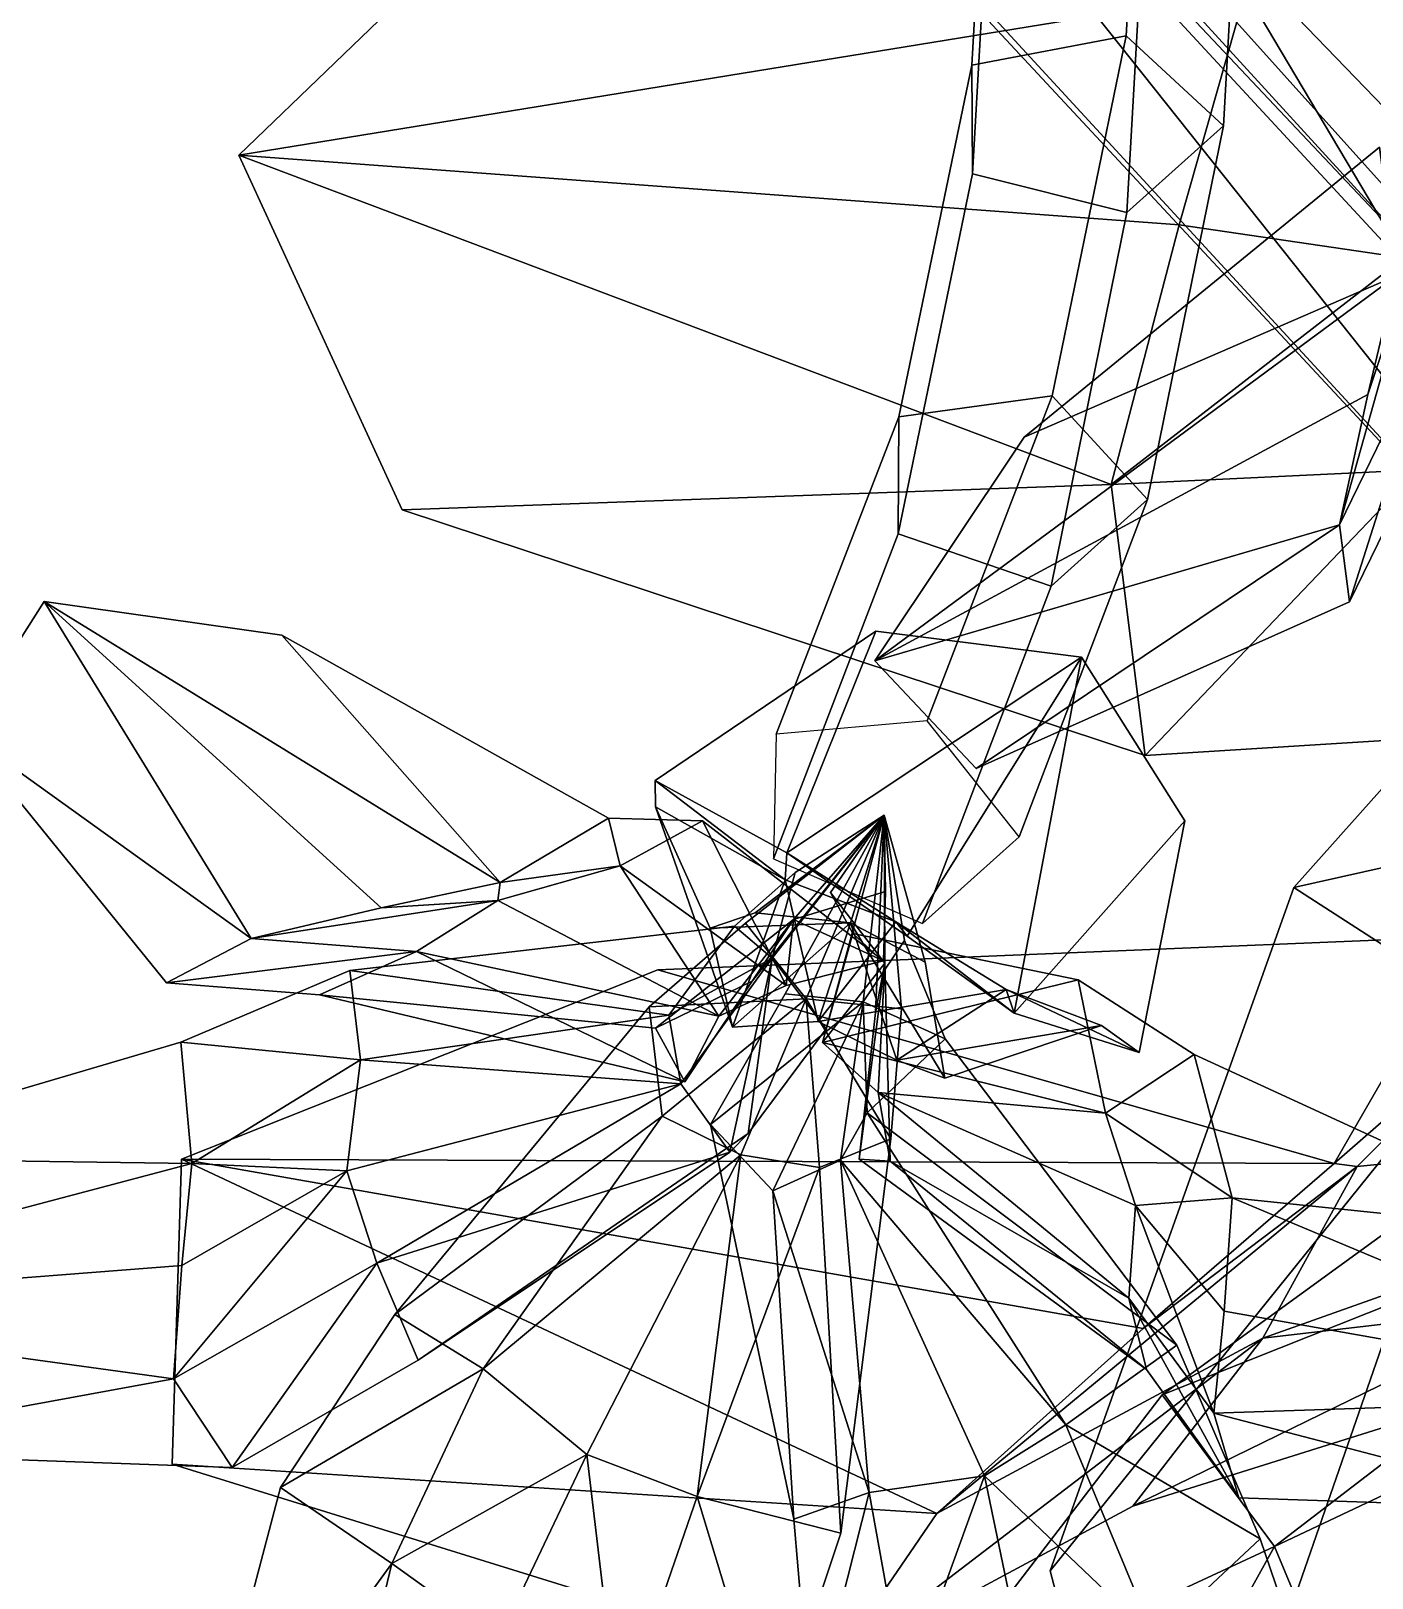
# Model space of a CAD drawing. Header units: metres. Extents: x -488 to 282, y -579 to 399.
# Drawn here: x 104.95 to 131.57, y -265.63 to -234.92 of the extents above; entities that cross this region are included whole.
import ezdxf

# ---------------------------------------------------------------- set-up
doc = ezdxf.new("R2010")
doc.units = ezdxf.units.M

msp = doc.modelspace()

# ---------------------------------------------------------------- linework, layer by layer
at = {"layer": 'coreopsi_1Pdcel', "color": 3}
for points in [[(127.1294, -227.1994, 310.3146), (126.6875, -235.0134, 317.3152), (123.6268, -235.5991, 316.4682), (124.0686, -227.7851, 309.4676)], [(129.0588, -228.9871, 308.441), (128.6169, -236.8011, 315.4416), (126.6875, -235.0134, 317.3152), (127.1294, -227.1994, 310.3146)], [(124.0686, -227.7851, 309.4676), (123.6268, -235.5991, 316.4682), (123.6359, -237.7543, 314.0632), (124.0778, -229.9403, 307.0627)], [(127.1443, -230.7066, 306.4008), (126.7024, -238.5206, 313.4014), (128.6169, -236.8011, 315.4416), (129.0588, -228.9871, 308.441)], [(124.0778, -229.9403, 307.0627), (123.6359, -237.7543, 314.0632), (126.7024, -238.5206, 313.4014), (127.1443, -230.7066, 306.4008)], [(126.6875, -235.0134, 317.3152), (125.2158, -242.1593, 324.7192), (122.1763, -242.5786, 323.712), (123.6268, -235.5991, 316.4682)], [(128.6169, -236.8011, 315.4416), (127.1105, -244.2178, 323.1063), (125.2158, -242.1593, 324.7192), (126.6875, -235.0134, 317.3152)], [(123.6268, -235.5991, 316.4682), (122.1763, -242.5786, 323.712), (122.1642, -244.9002, 321.4672), (123.6359, -237.7543, 314.0632)], [(126.7024, -238.5206, 313.4014), (125.196, -245.9374, 321.0662), (127.1105, -244.2178, 323.1063), (128.6169, -236.8011, 315.4416)], [(123.6359, -237.7543, 314.0632), (122.1642, -244.9002, 321.4672), (125.196, -245.9374, 321.0662), (126.7024, -238.5206, 313.4014)], [(125.2158, -242.1593, 324.7192), (122.7371, -248.6112, 332.4831), (119.7417, -248.8784, 331.3064), (122.1763, -242.5786, 323.712)], [(127.1105, -244.2178, 323.1063), (124.5602, -250.9173, 331.1462), (122.7371, -248.6112, 332.4831), (125.2158, -242.1593, 324.7192)], [(122.1763, -242.5786, 323.712), (119.7417, -248.8784, 331.3064), (119.6855, -251.3521, 329.2311), (122.1642, -244.9002, 321.4672)], [(125.196, -245.9374, 321.0662), (122.6457, -252.6368, 329.106), (124.5602, -250.9173, 331.1462), (127.1105, -244.2178, 323.1063)], [(122.1642, -244.9002, 321.4672), (119.6855, -251.3521, 329.2311), (122.6457, -252.6368, 329.106), (125.196, -245.9374, 321.0662)]]:
    msp.add_3dface(points, dxfattribs=at)
at = {"layer": 'coreopsi_1Petal1', "color": 3}
for points in [[(129.0576, -234.1297, 435.9033), (115.1461, -231.5346, 438.9431), (109.0737, -237.3799, 440.6227)], [(129.0576, -234.1297, 435.9033), (109.0737, -237.3799, 440.6227), (115.1461, -231.5346, 438.9431)], [(127.7374, -238.7635, 436.2561), (129.0576, -234.1297, 435.9033), (109.0737, -237.3799, 440.6227)], [(127.7374, -238.7635, 436.2561), (109.0737, -237.3799, 440.6227), (129.0576, -234.1297, 435.9033)], [(132.2022, -239.4201, 430.3316), (129.0576, -234.1297, 435.9033), (127.7374, -238.7635, 436.2561)], [(132.2022, -239.4201, 430.3316), (127.7374, -238.7635, 436.2561), (129.0576, -234.1297, 435.9033)], [(132.2022, -239.4201, 430.3316), (133.5007, -234.8199, 429.4563), (129.0576, -234.1297, 435.9033)], [(132.2022, -239.4201, 430.3316), (129.0576, -234.1297, 435.9033), (133.5007, -234.8199, 429.4563)], [(109.0737, -237.3799, 440.6227), (112.3135, -244.4223, 440.415), (126.3866, -243.9193, 436.6438)], [(109.0737, -237.3799, 440.6227), (126.3866, -243.9193, 436.6438), (112.3135, -244.4223, 440.415)], [(109.0737, -237.3799, 440.6227), (126.3866, -243.9193, 436.6438), (127.7374, -238.7635, 436.2561)], [(109.0737, -237.3799, 440.6227), (127.7374, -238.7635, 436.2561), (126.3866, -243.9193, 436.6438)], [(131.7177, -237.2212, 325.607), (124.6622, -242.9822, 328.4525), (132.0475, -239.78, 323.9178)], [(131.7177, -237.2212, 325.607), (132.0475, -239.78, 323.9178), (124.6622, -242.9822, 328.4525)], [(127.7374, -238.7635, 436.2561), (126.3866, -243.9193, 436.6438), (132.2022, -239.4201, 430.3316)], [(127.7374, -238.7635, 436.2561), (132.2022, -239.4201, 430.3316), (126.3866, -243.9193, 436.6438)], [(130.9211, -244.7188, 319.8539), (132.8987, -240.6589, 316.7393), (132.5667, -238.8642, 318.7244)], [(130.9211, -244.7188, 319.8539), (132.5667, -238.8642, 318.7244), (132.8987, -240.6589, 316.7393)], [(131.4823, -242.1306, 322.0035), (130.9211, -244.7188, 319.8539), (132.5667, -238.8642, 318.7244)], [(131.4823, -242.1306, 322.0035), (132.5667, -238.8642, 318.7244), (130.9211, -244.7188, 319.8539)], [(132.5667, -238.8642, 318.7244), (132.0475, -239.78, 323.9178), (131.4823, -242.1306, 322.0035)], [(132.5667, -238.8642, 318.7244), (131.4823, -242.1306, 322.0035), (132.0475, -239.78, 323.9178)], [(126.3866, -243.9193, 436.6438), (132.4805, -243.6276, 430.5905), (132.2022, -239.4201, 430.3316)], [(126.3866, -243.9193, 436.6438), (132.2022, -239.4201, 430.3316), (132.4805, -243.6276, 430.5905)], [(132.0475, -239.78, 323.9178), (124.6622, -242.9822, 328.4525), (121.7001, -247.4207, 327.1797)], [(132.0475, -239.78, 323.9178), (121.7001, -247.4207, 327.1797), (124.6622, -242.9822, 328.4525)], [(131.4823, -242.1306, 322.0035), (132.0475, -239.78, 323.9178), (121.7001, -247.4207, 327.1797)], [(131.4823, -242.1306, 322.0035), (121.7001, -247.4207, 327.1797), (132.0475, -239.78, 323.9178)], [(130.9211, -244.7188, 319.8539), (131.1198, -246.2522, 316.6522), (132.8987, -240.6589, 316.7393)], [(130.9211, -244.7188, 319.8539), (132.8987, -240.6589, 316.7393), (131.1198, -246.2522, 316.6522)], [(132.8987, -240.6589, 316.7393), (131.1198, -246.2522, 316.6522), (132.9442, -242.5086, 313.8543)], [(132.8987, -240.6589, 316.7393), (132.9442, -242.5086, 313.8543), (131.1198, -246.2522, 316.6522)], [(121.7001, -247.4207, 327.1797), (130.9211, -244.7188, 319.8539), (131.4823, -242.1306, 322.0035)], [(121.7001, -247.4207, 327.1797), (131.4823, -242.1306, 322.0035), (130.9211, -244.7188, 319.8539)], [(126.3866, -243.9193, 436.6438), (127.0613, -249.3034, 435.3852), (132.4805, -243.6276, 430.5905)], [(126.3866, -243.9193, 436.6438), (132.4805, -243.6276, 430.5905), (127.0613, -249.3034, 435.3852)], [(132.4805, -243.6276, 430.5905), (127.0613, -249.3034, 435.3852), (132.6542, -248.9463, 429.8741)], [(132.4805, -243.6276, 430.5905), (132.6542, -248.9463, 429.8741), (127.0613, -249.3034, 435.3852)], [(126.3866, -243.9193, 436.6438), (112.3135, -244.4223, 440.415), (127.0613, -249.3034, 435.3852)], [(126.3866, -243.9193, 436.6438), (127.0613, -249.3034, 435.3852), (112.3135, -244.4223, 440.415)], [(121.7001, -247.4207, 327.1797), (123.7066, -249.5568, 323.1909), (130.9211, -244.7188, 319.8539)], [(121.7001, -247.4207, 327.1797), (130.9211, -244.7188, 319.8539), (123.7066, -249.5568, 323.1909)], [(130.9211, -244.7188, 319.8539), (123.7066, -249.5568, 323.1909), (131.1198, -246.2522, 316.6522)], [(130.9211, -244.7188, 319.8539), (131.1198, -246.2522, 316.6522), (123.7066, -249.5568, 323.1909)], [(105.2084, -246.2455, 351.838), (103.5779, -248.8128, 348.7939), (109.3213, -252.9339, 344.8605)], [(105.2084, -246.2455, 351.838), (109.3213, -252.9339, 344.8605), (103.5779, -248.8128, 348.7939)], [(114.2601, -251.8213, 347.3596), (109.9277, -246.9106, 352.0099), (105.2084, -246.2455, 351.838)], [(114.2601, -251.8213, 347.3596), (105.2084, -246.2455, 351.838), (109.9277, -246.9106, 352.0099)], [(111.9025, -252.3269, 346.1879), (114.2601, -251.8213, 347.3596), (105.2084, -246.2455, 351.838)], [(111.9025, -252.3269, 346.1879), (105.2084, -246.2455, 351.838), (114.2601, -251.8213, 347.3596)], [(105.2084, -246.2455, 351.838), (109.3213, -252.9339, 344.8605), (111.9025, -252.3269, 346.1879)], [(105.2084, -246.2455, 351.838), (111.9025, -252.3269, 346.1879), (109.3213, -252.9339, 344.8605)], [(116.4111, -250.5466, 348.3265), (109.9277, -246.9106, 352.0099), (114.2601, -251.8213, 347.3596)], [(116.4111, -250.5466, 348.3265), (114.2601, -251.8213, 347.3596), (109.9277, -246.9106, 352.0099)], [(119.9541, -251.2345, 349.6622), (121.7159, -246.8353, 356.2185), (117.3396, -249.7955, 348.8576)], [(119.9541, -251.2345, 349.6622), (117.3396, -249.7955, 348.8576), (121.7159, -246.8353, 356.2185)], [(125.7975, -247.3511, 357.4796), (121.7159, -246.8353, 356.2185), (119.9541, -251.2345, 349.6622)], [(125.7975, -247.3511, 357.4796), (119.9541, -251.2345, 349.6622), (121.7159, -246.8353, 356.2185)], [(125.7975, -247.3511, 357.4796), (119.9541, -251.2345, 349.6622), (122.3381, -252.8873, 349.0473)], [(125.7975, -247.3511, 357.4796), (122.3381, -252.8873, 349.0473), (119.9541, -251.2345, 349.6622)], [(122.3381, -252.8873, 349.0473), (124.4618, -254.4125, 348.4556), (125.7975, -247.3511, 357.4796)], [(122.3381, -252.8873, 349.0473), (125.7975, -247.3511, 357.4796), (124.4618, -254.4125, 348.4556)], [(124.4618, -254.4125, 348.4556), (127.8546, -250.5978, 354.6562), (125.7975, -247.3511, 357.4796)], [(124.4618, -254.4125, 348.4556), (125.7975, -247.3511, 357.4796), (127.8546, -250.5978, 354.6562)], [(133.0342, -248.5369, 429.8055), (130.0136, -251.92, 435.8051), (136.1329, -250.5477, 430.0945)], [(133.0342, -248.5369, 429.8055), (136.1329, -250.5477, 430.0945), (130.0136, -251.92, 435.8051)], [(109.3213, -252.9339, 344.8605), (103.5779, -248.8128, 348.7939), (107.6377, -253.8153, 342.4228)], [(109.3213, -252.9339, 344.8605), (107.6377, -253.8153, 342.4228), (103.5779, -248.8128, 348.7939)], [(119.9213, -251.7698, 344.9234), (117.3396, -249.7955, 348.8576), (117.3471, -250.3225, 344.528)], [(119.9213, -251.7698, 344.9234), (117.3471, -250.3225, 344.528), (117.3396, -249.7955, 348.8576)], [(119.9541, -251.2345, 349.6622), (117.3396, -249.7955, 348.8576), (119.9213, -251.7698, 344.9234)], [(119.9541, -251.2345, 349.6622), (119.9213, -251.7698, 344.9234), (117.3396, -249.7955, 348.8576)], [(116.6429, -251.4907, 343.7214), (116.4111, -250.5466, 348.3265), (114.2601, -251.8213, 347.3596)], [(116.6429, -251.4907, 343.7214), (114.2601, -251.8213, 347.3596), (116.4111, -250.5466, 348.3265)], [(118.2775, -250.5995, 344.5941), (116.4111, -250.5466, 348.3265), (116.6429, -251.4907, 343.7214)], [(118.2775, -250.5995, 344.5941), (116.6429, -251.4907, 343.7214), (116.4111, -250.5466, 348.3265)], [(119.9414, -253.8661, 338.9032), (118.2775, -250.5995, 344.5941), (116.6429, -251.4907, 343.7214)], [(119.9414, -253.8661, 338.9032), (116.6429, -251.4907, 343.7214), (118.2775, -250.5995, 344.5941)], [(118.8746, -254.691, 338.2666), (117.3471, -250.3225, 344.528), (118.4273, -252.728, 337.031)], [(118.8746, -254.691, 338.2666), (118.4273, -252.728, 337.031), (117.3471, -250.3225, 344.528)], [(119.9213, -251.7698, 344.9234), (117.3471, -250.3225, 344.528), (118.8746, -254.691, 338.2666)], [(119.9213, -251.7698, 344.9234), (118.8746, -254.691, 338.2666), (117.3471, -250.3225, 344.528)], [(121.8718, -253.3733, 337.9813), (118.2775, -250.5995, 344.5941), (119.9414, -253.8661, 338.9032)], [(121.8718, -253.3733, 337.9813), (119.9414, -253.8661, 338.9032), (118.2775, -250.5995, 344.5941)], [(121.883, -250.4859, 330.6518), (119.1333, -252.6269, 333.4463), (120.3377, -254.1309, 333.358)], [(121.883, -250.4859, 330.6518), (120.3377, -254.1309, 333.358), (119.1333, -252.6269, 333.4463)], [(120.0859, -252.5591, 334.585), (119.2616, -253.7803, 333.3067), (121.883, -250.4859, 330.6518)], [(120.0859, -252.5591, 334.585), (121.883, -250.4859, 330.6518), (119.2616, -253.7803, 333.3067)], [(121.2141, -252.6197, 334.8941), (119.3236, -252.4214, 334.4566), (121.883, -250.4859, 330.6518)], [(121.2141, -252.6197, 334.8941), (121.883, -250.4859, 330.6518), (119.3236, -252.4214, 334.4566)], [(121.883, -250.4859, 330.6518), (120.1159, -251.6242, 334.5933), (119.6575, -253.3263, 333.8104)], [(121.883, -250.4859, 330.6518), (119.6575, -253.3263, 333.8104), (120.1159, -251.6242, 334.5933)], [(119.6575, -253.3263, 333.8104), (120.7354, -254.7284, 332.9878), (121.883, -250.4859, 330.6518)], [(119.6575, -253.3263, 333.8104), (121.883, -250.4859, 330.6518), (120.7354, -254.7284, 332.9878)], [(121.883, -250.4859, 330.6518), (119.9175, -254.0313, 332.5282), (121.4658, -254.1914, 333.6671)], [(121.883, -250.4859, 330.6518), (121.4658, -254.1914, 333.6671), (119.9175, -254.0313, 332.5282)], [(121.883, -250.4859, 330.6518), (121.911, -251.9969, 334.8553), (120.0859, -252.5591, 334.585)], [(121.883, -250.4859, 330.6518), (120.0859, -252.5591, 334.585), (121.911, -251.9969, 334.8553)], [(120.3377, -254.1309, 333.358), (122.2282, -254.3292, 333.7955), (121.883, -250.4859, 330.6518)], [(120.3377, -254.1309, 333.358), (121.883, -250.4859, 330.6518), (122.2282, -254.3292, 333.7955)], [(121.8942, -253.4243, 334.4417), (120.8163, -252.0221, 335.2643), (121.883, -250.4859, 330.6518)], [(121.8942, -253.4243, 334.4417), (121.883, -250.4859, 330.6518), (120.8163, -252.0221, 335.2643)], [(121.883, -250.4859, 330.6518), (122.6952, -253.4013, 333.9373), (121.2141, -252.6197, 334.8941)], [(121.883, -250.4859, 330.6518), (121.2141, -252.6197, 334.8941), (122.6952, -253.4013, 333.9373)], [(121.4658, -254.1914, 333.6671), (122.2901, -252.9702, 334.9454), (121.883, -250.4859, 330.6518)], [(121.4658, -254.1914, 333.6671), (121.883, -250.4859, 330.6518), (122.2901, -252.9702, 334.9454)], [(121.883, -250.4859, 330.6518), (121.7126, -254.404, 332.7903), (121.8942, -253.4243, 334.4417)], [(121.883, -250.4859, 330.6518), (121.8942, -253.4243, 334.4417), (121.7126, -254.404, 332.7903)], [(126.943, -255.1989, 347.8135), (127.8546, -250.5978, 354.6562), (124.4618, -254.4125, 348.4556)], [(126.943, -255.1989, 347.8135), (124.4618, -254.4125, 348.4556), (127.8546, -250.5978, 354.6562)], [(136.1329, -250.5477, 430.0945), (130.0136, -251.92, 435.8051), (134.0257, -254.5061, 436.5499)], [(136.1329, -250.5477, 430.0945), (134.0257, -254.5061, 436.5499), (130.0136, -251.92, 435.8051)], [(118.5997, -254.4752, 337.9691), (116.6429, -251.4907, 343.7214), (114.2161, -252.1768, 342.7668)], [(118.5997, -254.4752, 337.9691), (114.2161, -252.1768, 342.7668), (116.6429, -251.4907, 343.7214)], [(114.2161, -252.1768, 342.7668), (116.6429, -251.4907, 343.7214), (114.2601, -251.8213, 347.3596)], [(114.2161, -252.1768, 342.7668), (114.2601, -251.8213, 347.3596), (116.6429, -251.4907, 343.7214)], [(119.9414, -253.8661, 338.9032), (116.6429, -251.4907, 343.7214), (118.5997, -254.4752, 337.9691)], [(119.9414, -253.8661, 338.9032), (118.5997, -254.4752, 337.9691), (116.6429, -251.4907, 343.7214)], [(119.9541, -251.2345, 349.6622), (119.9213, -251.7698, 344.9234), (122.1133, -252.6009, 344.9307)], [(119.9541, -251.2345, 349.6622), (122.1133, -252.6009, 344.9307), (119.9213, -251.7698, 344.9234)], [(122.3381, -252.8873, 349.0473), (119.9541, -251.2345, 349.6622), (122.1133, -252.6009, 344.9307)], [(122.3381, -252.8873, 349.0473), (122.1133, -252.6009, 344.9307), (119.9541, -251.2345, 349.6622)], [(114.2161, -252.1768, 342.7668), (114.2601, -251.8213, 347.3596), (111.9025, -252.3269, 346.1879)], [(114.2161, -252.1768, 342.7668), (111.9025, -252.3269, 346.1879), (114.2601, -251.8213, 347.3596)], [(120.574, -254.5812, 338.5101), (119.9213, -251.7698, 344.9234), (118.8746, -254.691, 338.2666)], [(120.574, -254.5812, 338.5101), (118.8746, -254.691, 338.2666), (119.9213, -251.7698, 344.9234)], [(120.1159, -251.6242, 334.5933), (118.9157, -252.6881, 337.6092), (119.6575, -253.3263, 333.8104)], [(120.1159, -251.6242, 334.5933), (119.6575, -253.3263, 333.8104), (118.9157, -252.6881, 337.6092)], [(122.1133, -252.6009, 344.9307), (119.9213, -251.7698, 344.9234), (120.574, -254.5812, 338.5101)], [(122.1133, -252.6009, 344.9307), (120.574, -254.5812, 338.5101), (119.9213, -251.7698, 344.9234)], [(121.911, -251.9969, 334.8553), (121.8718, -253.3733, 337.9813), (120.0859, -252.5591, 334.585)], [(121.911, -251.9969, 334.8553), (120.0859, -252.5591, 334.585), (121.8718, -253.3733, 337.9813)], [(121.8942, -253.4243, 334.4417), (121.2615, -252.8331, 337.8467), (120.8163, -252.0221, 335.2643)], [(121.8942, -253.4243, 334.4417), (120.8163, -252.0221, 335.2643), (121.2615, -252.8331, 337.8467)], [(130.0136, -251.92, 435.8051), (125.1783, -265.4859, 439.8174), (134.0257, -254.5061, 436.5499)], [(130.0136, -251.92, 435.8051), (134.0257, -254.5061, 436.5499), (125.1783, -265.4859, 439.8174)], [(109.3213, -252.9339, 344.8605), (112.5997, -253.1929, 341.4066), (114.2161, -252.1768, 342.7668)], [(109.3213, -252.9339, 344.8605), (114.2161, -252.1768, 342.7668), (112.5997, -253.1929, 341.4066)], [(111.9025, -252.3269, 346.1879), (109.3213, -252.9339, 344.8605), (114.2161, -252.1768, 342.7668)], [(111.9025, -252.3269, 346.1879), (114.2161, -252.1768, 342.7668), (109.3213, -252.9339, 344.8605)], [(114.2161, -252.1768, 342.7668), (112.5997, -253.1929, 341.4066), (118.5997, -254.4752, 337.9691)], [(114.2161, -252.1768, 342.7668), (118.5997, -254.4752, 337.9691), (112.5997, -253.1929, 341.4066)], [(121.2141, -252.6197, 334.8941), (118.4273, -252.728, 337.031), (119.3236, -252.4214, 334.4566)], [(121.2141, -252.6197, 334.8941), (119.3236, -252.4214, 334.4566), (118.4273, -252.728, 337.031)], [(140.8012, -252.2573, 387.5289), (127.4026, -261.9893, 392.0205), (140.1817, -256.912, 387.482)], [(140.8012, -252.2573, 387.5289), (140.1817, -256.912, 387.482), (127.4026, -261.9893, 392.0205)], [(118.9157, -252.6881, 337.6092), (111.2772, -253.5692, 339.8935), (117.6108, -254.4523, 337.673)], [(118.9157, -252.6881, 337.6092), (117.6108, -254.4523, 337.673), (111.2772, -253.5692, 339.8935)], [(119.1333, -252.6269, 333.4463), (117.2214, -254.2923, 335.7351), (120.3377, -254.1309, 333.358)], [(119.1333, -252.6269, 333.4463), (120.3377, -254.1309, 333.358), (117.2214, -254.2923, 335.7351)], [(120.0859, -252.5591, 334.585), (117.3472, -254.7134, 335.0356), (119.2616, -253.7803, 333.3067)], [(120.0859, -252.5591, 334.585), (119.2616, -253.7803, 333.3067), (117.3472, -254.7134, 335.0356)], [(117.9298, -255.7755, 337.0636), (117.3472, -254.7134, 335.0356), (120.0859, -252.5591, 334.585)], [(117.9298, -255.7755, 337.0636), (120.0859, -252.5591, 334.585), (117.3472, -254.7134, 335.0356)], [(119.6575, -253.3263, 333.8104), (118.9157, -252.6881, 337.6092), (117.6108, -254.4523, 337.673)], [(119.6575, -253.3263, 333.8104), (117.6108, -254.4523, 337.673), (118.9157, -252.6881, 337.6092)], [(118.5997, -254.4752, 337.9691), (117.9298, -255.7755, 337.0636), (120.0859, -252.5591, 334.585)], [(118.5997, -254.4752, 337.9691), (120.0859, -252.5591, 334.585), (117.9298, -255.7755, 337.0636)], [(118.8746, -254.691, 338.2666), (118.4273, -252.728, 337.031), (121.2141, -252.6197, 334.8941)], [(118.8746, -254.691, 338.2666), (121.2141, -252.6197, 334.8941), (118.4273, -252.728, 337.031)], [(120.0859, -252.5591, 334.585), (119.9414, -253.8661, 338.9032), (118.5997, -254.4752, 337.9691)], [(120.0859, -252.5591, 334.585), (118.5997, -254.4752, 337.9691), (119.9414, -253.8661, 338.9032)], [(120.574, -254.5812, 338.5101), (118.8746, -254.691, 338.2666), (121.2141, -252.6197, 334.8941)], [(120.574, -254.5812, 338.5101), (121.2141, -252.6197, 334.8941), (118.8746, -254.691, 338.2666)], [(120.0859, -252.5591, 334.585), (121.8718, -253.3733, 337.9813), (119.9414, -253.8661, 338.9032)], [(120.0859, -252.5591, 334.585), (119.9414, -253.8661, 338.9032), (121.8718, -253.3733, 337.9813)], [(120.574, -254.5812, 338.5101), (124.3062, -253.9456, 344.1218), (122.1133, -252.6009, 344.9307)], [(120.574, -254.5812, 338.5101), (122.1133, -252.6009, 344.9307), (124.3062, -253.9456, 344.1218)], [(121.2141, -252.6197, 334.8941), (122.1358, -255.3462, 338.3716), (120.574, -254.5812, 338.5101)], [(121.2141, -252.6197, 334.8941), (120.574, -254.5812, 338.5101), (122.1358, -255.3462, 338.3716)], [(122.6952, -253.4013, 333.9373), (123.0848, -255.7089, 336.4255), (121.2141, -252.6197, 334.8941)], [(122.6952, -253.4013, 333.9373), (121.2141, -252.6197, 334.8941), (123.0848, -255.7089, 336.4255)], [(121.2141, -252.6197, 334.8941), (123.0848, -255.7089, 336.4255), (122.1358, -255.3462, 338.3716)], [(121.2141, -252.6197, 334.8941), (122.1358, -255.3462, 338.3716), (123.0848, -255.7089, 336.4255)], [(122.1133, -252.6009, 344.9307), (124.3062, -253.9456, 344.1218), (124.4618, -254.4125, 348.4556)], [(122.1133, -252.6009, 344.9307), (124.4618, -254.4125, 348.4556), (124.3062, -253.9456, 344.1218)], [(122.1133, -252.6009, 344.9307), (124.4618, -254.4125, 348.4556), (122.3381, -252.8873, 349.0473)], [(122.1133, -252.6009, 344.9307), (122.3381, -252.8873, 349.0473), (124.4618, -254.4125, 348.4556)], [(109.3213, -252.9339, 344.8605), (107.6377, -253.8153, 342.4228), (112.5997, -253.1929, 341.4066)], [(109.3213, -252.9339, 344.8605), (112.5997, -253.1929, 341.4066), (107.6377, -253.8153, 342.4228)], [(133.4138, -252.8915, 410.1147), (117.3905, -253.5582, 417.7123), (130.8162, -257.3995, 407.7034)], [(133.4138, -252.8915, 410.1147), (130.8162, -257.3995, 407.7034), (117.3905, -253.5582, 417.7123)], [(120.657, -254.9952, 338.5816), (121.2615, -252.8331, 337.8467), (121.8942, -253.4243, 334.4417)], [(120.657, -254.9952, 338.5816), (121.8942, -253.4243, 334.4417), (121.2615, -252.8331, 337.8467)], [(120.657, -254.9952, 338.5816), (125.7363, -253.751, 344.35), (121.2615, -252.8331, 337.8467)], [(120.657, -254.9952, 338.5816), (121.2615, -252.8331, 337.8467), (125.7363, -253.751, 344.35)], [(121.4658, -254.1914, 333.6671), (123.0974, -254.9266, 336.6907), (122.2901, -252.9702, 334.9454)], [(121.4658, -254.1914, 333.6671), (122.2901, -252.9702, 334.9454), (123.0974, -254.9266, 336.6907)], [(135.0066, -253.7466, 400.2106), (133.4138, -252.8915, 410.1147), (130.8162, -257.3995, 407.7034)], [(135.0066, -253.7466, 400.2106), (130.8162, -257.3995, 407.7034), (133.4138, -252.8915, 410.1147)], [(112.5997, -253.1929, 341.4066), (107.6377, -253.8153, 342.4228), (110.6743, -254.0509, 339.3008)], [(112.5997, -253.1929, 341.4066), (110.6743, -254.0509, 339.3008), (107.6377, -253.8153, 342.4228)], [(112.5997, -253.1929, 341.4066), (110.6743, -254.0509, 339.3008), (117.9298, -255.7755, 337.0636)], [(112.5997, -253.1929, 341.4066), (117.9298, -255.7755, 337.0636), (110.6743, -254.0509, 339.3008)], [(118.5997, -254.4752, 337.9691), (112.5997, -253.1929, 341.4066), (117.9298, -255.7755, 337.0636)], [(118.5997, -254.4752, 337.9691), (117.9298, -255.7755, 337.0636), (112.5997, -253.1929, 341.4066)], [(119.6575, -253.3263, 333.8104), (117.6108, -254.4523, 337.673), (117.85, -255.8177, 336.6136)], [(119.6575, -253.3263, 333.8104), (117.85, -255.8177, 336.6136), (117.6108, -254.4523, 337.673)], [(117.85, -255.8177, 336.6136), (118.8189, -257.1729, 336.1847), (119.6575, -253.3263, 333.8104)], [(117.85, -255.8177, 336.6136), (119.6575, -253.3263, 333.8104), (118.8189, -257.1729, 336.1847)], [(118.8189, -257.1729, 336.1847), (119.1831, -256.8069, 333.8796), (119.6575, -253.3263, 333.8104)], [(118.8189, -257.1729, 336.1847), (119.6575, -253.3263, 333.8104), (119.1831, -256.8069, 333.8796)], [(119.6575, -253.3263, 333.8104), (119.1831, -256.8069, 333.8796), (120.7354, -254.7284, 332.9878)], [(119.6575, -253.3263, 333.8104), (120.7354, -254.7284, 332.9878), (119.1831, -256.8069, 333.8796)], [(111.2772, -253.5692, 339.8935), (107.9199, -254.9903, 341.925), (111.487, -255.3428, 338.8747)], [(111.2772, -253.5692, 339.8935), (111.487, -255.3428, 338.8747), (107.9199, -254.9903, 341.925)], [(130.8162, -257.3995, 407.7034), (117.3905, -253.5582, 417.7123), (107.9358, -257.3118, 416.9455)], [(130.8162, -257.3995, 407.7034), (107.9358, -257.3118, 416.9455), (117.3905, -253.5582, 417.7123)], [(117.6108, -254.4523, 337.673), (111.2772, -253.5692, 339.8935), (111.487, -255.3428, 338.8747)], [(117.6108, -254.4523, 337.673), (111.487, -255.3428, 338.8747), (111.2772, -253.5692, 339.8935)], [(121.7643, -255.9892, 337.7184), (120.657, -254.9952, 338.5816), (121.8942, -253.4243, 334.4417)], [(121.7643, -255.9892, 337.7184), (121.8942, -253.4243, 334.4417), (120.657, -254.9952, 338.5816)], [(121.7126, -254.404, 332.7903), (121.3905, -257.313, 334.5515), (121.8942, -253.4243, 334.4417)], [(121.7126, -254.404, 332.7903), (121.8942, -253.4243, 334.4417), (121.3905, -257.313, 334.5515)], [(121.8942, -253.4243, 334.4417), (121.3905, -257.313, 334.5515), (122.0034, -257.3546, 336.659)], [(121.8942, -253.4243, 334.4417), (122.0034, -257.3546, 336.659), (121.3905, -257.313, 334.5515)], [(121.8942, -253.4243, 334.4417), (122.0034, -257.3546, 336.659), (121.7643, -255.9892, 337.7184)], [(121.8942, -253.4243, 334.4417), (121.7643, -255.9892, 337.7184), (122.0034, -257.3546, 336.659)], [(122.1358, -255.3462, 338.3716), (124.3062, -253.9456, 344.1218), (120.574, -254.5812, 338.5101)], [(122.1358, -255.3462, 338.3716), (120.574, -254.5812, 338.5101), (124.3062, -253.9456, 344.1218)], [(126.2761, -256.4001, 343.0976), (125.7363, -253.751, 344.35), (120.657, -254.9952, 338.5816)], [(126.2761, -256.4001, 343.0976), (120.657, -254.9952, 338.5816), (125.7363, -253.751, 344.35)], [(122.1358, -255.3462, 338.3716), (126.1976, -254.6575, 343.7431), (124.3062, -253.9456, 344.1218)], [(122.1358, -255.3462, 338.3716), (124.3062, -253.9456, 344.1218), (126.1976, -254.6575, 343.7431)], [(126.1976, -254.6575, 343.7431), (126.943, -255.1989, 347.8135), (124.3062, -253.9456, 344.1218)], [(126.1976, -254.6575, 343.7431), (124.3062, -253.9456, 344.1218), (126.943, -255.1989, 347.8135)], [(124.3062, -253.9456, 344.1218), (126.943, -255.1989, 347.8135), (124.4618, -254.4125, 348.4556)], [(124.3062, -253.9456, 344.1218), (124.4618, -254.4125, 348.4556), (126.943, -255.1989, 347.8135)], [(126.2761, -256.4001, 343.0976), (128.0401, -255.2364, 347.7425), (125.7363, -253.751, 344.35)], [(126.2761, -256.4001, 343.0976), (125.7363, -253.751, 344.35), (128.0401, -255.2364, 347.7425)], [(131.2699, -257.459, 397.8599), (135.0066, -253.7466, 400.2106), (130.8162, -257.3995, 407.7034)], [(131.2699, -257.459, 397.8599), (130.8162, -257.3995, 407.7034), (135.0066, -253.7466, 400.2106)], [(142.0116, -256.3878, 387.8155), (135.0066, -253.7466, 400.2106), (131.2699, -257.459, 397.8599)], [(142.0116, -256.3878, 387.8155), (131.2699, -257.459, 397.8599), (135.0066, -253.7466, 400.2106)], [(117.9298, -255.7755, 337.0636), (110.6743, -254.0509, 339.3008), (117.3472, -254.7134, 335.0356)], [(117.9298, -255.7755, 337.0636), (117.3472, -254.7134, 335.0356), (110.6743, -254.0509, 339.3008)], [(117.2214, -254.2923, 335.7351), (112.1712, -260.4001, 334.4974), (117.4784, -256.4608, 335.9605)], [(117.2214, -254.2923, 335.7351), (117.4784, -256.4608, 335.9605), (112.1712, -260.4001, 334.4974)], [(120.3377, -254.1309, 333.358), (117.2214, -254.2923, 335.7351), (117.4784, -256.4608, 335.9605)], [(120.3377, -254.1309, 333.358), (117.4784, -256.4608, 335.9605), (117.2214, -254.2923, 335.7351)], [(120.3377, -254.1309, 333.358), (117.4784, -256.4608, 335.9605), (119.0403, -257.2258, 335.822)], [(120.3377, -254.1309, 333.358), (119.0403, -257.2258, 335.822), (117.4784, -256.4608, 335.9605)], [(119.9175, -254.0313, 332.5282), (118.4344, -256.6278, 334.1793), (121.4658, -254.1914, 333.6671)], [(119.9175, -254.0313, 332.5282), (121.4658, -254.1914, 333.6671), (118.4344, -256.6278, 334.1793)], [(121.4658, -254.1914, 333.6671), (118.4344, -256.6278, 334.1793), (119.6728, -257.9409, 335.4288)], [(121.4658, -254.1914, 333.6671), (119.6728, -257.9409, 335.4288), (118.4344, -256.6278, 334.1793)], [(119.0403, -257.2258, 335.822), (120.6013, -257.4771, 336.4997), (120.3377, -254.1309, 333.358)], [(119.0403, -257.2258, 335.822), (120.3377, -254.1309, 333.358), (120.6013, -257.4771, 336.4997)], [(121.4658, -254.1914, 333.6671), (119.6728, -257.9409, 335.4288), (121.0146, -257.3318, 336.3629)], [(121.4658, -254.1914, 333.6671), (121.0146, -257.3318, 336.3629), (119.6728, -257.9409, 335.4288)], [(120.3377, -254.1309, 333.358), (122.0173, -256.9119, 334.6954), (122.2282, -254.3292, 333.7955)], [(120.3377, -254.1309, 333.358), (122.2282, -254.3292, 333.7955), (122.0173, -256.9119, 334.6954)], [(120.6013, -257.4771, 336.4997), (122.0173, -256.9119, 334.6954), (120.3377, -254.1309, 333.358)], [(120.6013, -257.4771, 336.4997), (120.3377, -254.1309, 333.358), (122.0173, -256.9119, 334.6954)], [(121.0146, -257.3318, 336.3629), (121.546, -256.3927, 337.7027), (121.4658, -254.1914, 333.6671)], [(121.0146, -257.3318, 336.3629), (121.4658, -254.1914, 333.6671), (121.546, -256.3927, 337.7027)], [(121.546, -256.3927, 337.7027), (123.0974, -254.9266, 336.6907), (121.4658, -254.1914, 333.6671)], [(121.546, -256.3927, 337.7027), (121.4658, -254.1914, 333.6671), (123.0974, -254.9266, 336.6907)], [(117.6108, -254.4523, 337.673), (111.487, -255.3428, 338.8747), (117.85, -255.8177, 336.6136)], [(117.6108, -254.4523, 337.673), (117.85, -255.8177, 336.6136), (111.487, -255.3428, 338.8747)], [(134.0257, -254.5061, 436.5499), (125.1783, -265.4859, 439.8174), (127.3516, -273.7552, 440.688)], [(134.0257, -254.5061, 436.5499), (127.3516, -273.7552, 440.688), (125.1783, -265.4859, 439.8174)], [(137.3867, -257.9668, 436.2906), (134.0257, -254.5061, 436.5499), (127.3516, -273.7552, 440.688)], [(137.3867, -257.9668, 436.2906), (127.3516, -273.7552, 440.688), (134.0257, -254.5061, 436.5499)], [(123.0848, -255.7089, 336.4255), (126.1976, -254.6575, 343.7431), (122.1358, -255.3462, 338.3716)], [(123.0848, -255.7089, 336.4255), (122.1358, -255.3462, 338.3716), (126.1976, -254.6575, 343.7431)], [(107.9199, -254.9903, 341.925), (100.1257, -257.2891, 340.255), (108.1403, -257.3996, 340.7702)], [(107.9199, -254.9903, 341.925), (108.1403, -257.3996, 340.7702), (100.1257, -257.2891, 340.255)], [(111.487, -255.3428, 338.8747), (107.9199, -254.9903, 341.925), (108.1403, -257.3996, 340.7702)], [(111.487, -255.3428, 338.8747), (108.1403, -257.3996, 340.7702), (107.9199, -254.9903, 341.925)], [(121.7643, -255.9892, 337.7184), (126.2761, -256.4001, 343.0976), (120.657, -254.9952, 338.5816)], [(121.7643, -255.9892, 337.7184), (120.657, -254.9952, 338.5816), (126.2761, -256.4001, 343.0976)], [(121.546, -256.3927, 337.7027), (127.6944, -261.0067, 338.9397), (123.0974, -254.9266, 336.6907)], [(121.546, -256.3927, 337.7027), (123.0974, -254.9266, 336.6907), (127.6944, -261.0067, 338.9397)], [(111.2174, -257.547, 337.345), (111.487, -255.3428, 338.8747), (108.1403, -257.3996, 340.7702)], [(111.2174, -257.547, 337.345), (108.1403, -257.3996, 340.7702), (111.487, -255.3428, 338.8747)], [(117.85, -255.8177, 336.6136), (111.487, -255.3428, 338.8747), (111.2174, -257.547, 337.345)], [(117.85, -255.8177, 336.6136), (111.2174, -257.547, 337.345), (111.487, -255.3428, 338.8747)], [(128.7903, -258.0784, 346.7862), (128.0401, -255.2364, 347.7425), (126.2761, -256.4001, 343.0976)], [(128.7903, -258.0784, 346.7862), (126.2761, -256.4001, 343.0976), (128.0401, -255.2364, 347.7425)], [(128.7903, -258.0784, 346.7862), (135.8046, -258.8099, 350.7493), (128.0401, -255.2364, 347.7425)], [(128.7903, -258.0784, 346.7862), (128.0401, -255.2364, 347.7425), (135.8046, -258.8099, 350.7493)], [(111.2174, -257.547, 337.345), (111.8159, -259.3798, 336.0115), (117.85, -255.8177, 336.6136)], [(111.2174, -257.547, 337.345), (117.85, -255.8177, 336.6136), (111.8159, -259.3798, 336.0115)], [(117.85, -255.8177, 336.6136), (111.8159, -259.3798, 336.0115), (118.8189, -257.1729, 336.1847)], [(117.85, -255.8177, 336.6136), (118.8189, -257.1729, 336.1847), (111.8159, -259.3798, 336.0115)], [(122.0034, -257.3546, 336.659), (126.7433, -260.0759, 339.8001), (121.7643, -255.9892, 337.7184)], [(122.0034, -257.3546, 336.659), (121.7643, -255.9892, 337.7184), (126.7433, -260.0759, 339.8001)], [(121.7643, -255.9892, 337.7184), (126.7433, -260.0759, 339.8001), (126.8746, -258.2329, 341.7641)], [(121.7643, -255.9892, 337.7184), (126.8746, -258.2329, 341.7641), (126.7433, -260.0759, 339.8001)], [(126.8746, -258.2329, 341.7641), (126.2761, -256.4001, 343.0976), (121.7643, -255.9892, 337.7184)], [(126.8746, -258.2329, 341.7641), (121.7643, -255.9892, 337.7184), (126.2761, -256.4001, 343.0976)], [(121.0146, -257.3318, 336.3629), (125.4923, -262.587, 337.7024), (121.546, -256.3927, 337.7027)], [(121.0146, -257.3318, 336.3629), (121.546, -256.3927, 337.7027), (125.4923, -262.587, 337.7024)], [(125.4923, -262.587, 337.7024), (127.6944, -261.0067, 338.9397), (121.546, -256.3927, 337.7027)], [(125.4923, -262.587, 337.7024), (121.546, -256.3927, 337.7027), (127.6944, -261.0067, 338.9397)], [(128.7903, -258.0784, 346.7862), (126.2761, -256.4001, 343.0976), (126.8746, -258.2329, 341.7641)], [(128.7903, -258.0784, 346.7862), (126.8746, -258.2329, 341.7641), (126.2761, -256.4001, 343.0976)], [(142.0116, -256.3878, 387.8155), (129.4013, -260.8654, 394.6895), (142.1859, -259.3795, 385.68)], [(142.0116, -256.3878, 387.8155), (142.1859, -259.3795, 385.68), (129.4013, -260.8654, 394.6895)], [(131.2699, -257.459, 397.8599), (129.4013, -260.8654, 394.6895), (142.0116, -256.3878, 387.8155)], [(131.2699, -257.459, 397.8599), (142.0116, -256.3878, 387.8155), (129.4013, -260.8654, 394.6895)], [(117.4784, -256.4608, 335.9605), (112.1712, -260.4001, 334.4974), (113.9241, -261.4731, 334.553)], [(117.4784, -256.4608, 335.9605), (113.9241, -261.4731, 334.553), (112.1712, -260.4001, 334.4974)], [(117.4784, -256.4608, 335.9605), (113.9241, -261.4731, 334.553), (119.0403, -257.2258, 335.822)], [(117.4784, -256.4608, 335.9605), (119.0403, -257.2258, 335.822), (113.9241, -261.4731, 334.553)], [(118.4344, -256.6278, 334.1793), (120.0913, -264.458, 333.6465), (119.6728, -257.9409, 335.4288)], [(118.4344, -256.6278, 334.1793), (119.6728, -257.9409, 335.4288), (120.0913, -264.458, 333.6465)], [(118.8189, -257.1729, 336.1847), (112.6325, -261.3065, 333.8905), (119.1831, -256.8069, 333.8796)], [(118.8189, -257.1729, 336.1847), (119.1831, -256.8069, 333.8796), (112.6325, -261.3065, 333.8905)], [(120.6013, -257.4771, 336.4997), (121.0216, -264.735, 333.7126), (122.0173, -256.9119, 334.6954)], [(120.6013, -257.4771, 336.4997), (122.0173, -256.9119, 334.6954), (121.0216, -264.735, 333.7126)], [(140.1817, -256.912, 387.482), (127.4026, -261.9893, 392.0205), (129.6321, -265.0057, 389.7238)], [(140.1817, -256.912, 387.482), (129.6321, -265.0057, 389.7238), (127.4026, -261.9893, 392.0205)], [(140.1817, -256.912, 387.482), (129.6321, -265.0057, 389.7238), (142.0442, -259.1309, 385.1293)], [(140.1817, -256.912, 387.482), (142.0442, -259.1309, 385.1293), (129.6321, -265.0057, 389.7238)], [(108.1403, -257.3996, 340.7702), (100.1257, -257.2891, 340.255), (97.3901, -260.2464, 337.7025)], [(108.1403, -257.3996, 340.7702), (97.3901, -260.2464, 337.7025), (100.1257, -257.2891, 340.255)], [(107.9358, -257.3118, 416.9455), (107.7517, -263.3689, 410.0172), (122.9281, -264.351, 401.7617)], [(107.9358, -257.3118, 416.9455), (122.9281, -264.351, 401.7617), (107.7517, -263.3689, 410.0172)], [(127.0228, -260.6735, 404.9151), (130.8162, -257.3995, 407.7034), (107.9358, -257.3118, 416.9455)], [(127.0228, -260.6735, 404.9151), (107.9358, -257.3118, 416.9455), (130.8162, -257.3995, 407.7034)], [(107.9358, -257.3118, 416.9455), (122.9281, -264.351, 401.7617), (127.0228, -260.6735, 404.9151)], [(107.9358, -257.3118, 416.9455), (127.0228, -260.6735, 404.9151), (122.9281, -264.351, 401.7617)], [(111.8159, -259.3798, 336.0115), (112.6325, -261.3065, 333.8905), (118.8189, -257.1729, 336.1847)], [(111.8159, -259.3798, 336.0115), (118.8189, -257.1729, 336.1847), (112.6325, -261.3065, 333.8905)], [(119.0403, -257.2258, 335.822), (113.9241, -261.4731, 334.553), (115.9786, -263.179, 334.1783)], [(119.0403, -257.2258, 335.822), (115.9786, -263.179, 334.1783), (113.9241, -261.4731, 334.553)], [(115.9786, -263.179, 334.1783), (118.1706, -264.0101, 334.1857), (119.0403, -257.2258, 335.822)], [(115.9786, -263.179, 334.1783), (119.0403, -257.2258, 335.822), (118.1706, -264.0101, 334.1857)], [(119.0403, -257.2258, 335.822), (118.1706, -264.0101, 334.1857), (120.6013, -257.4771, 336.4997)], [(119.0403, -257.2258, 335.822), (120.6013, -257.4771, 336.4997), (118.1706, -264.0101, 334.1857)], [(119.6728, -257.9409, 335.4288), (121.5874, -263.928, 334.9534), (121.0146, -257.3318, 336.3629)], [(119.6728, -257.9409, 335.4288), (121.0146, -257.3318, 336.3629), (121.5874, -263.928, 334.9534)], [(121.0146, -257.3318, 336.3629), (121.5874, -263.928, 334.9534), (123.8758, -263.6031, 336.3422)], [(121.0146, -257.3318, 336.3629), (123.8758, -263.6031, 336.3422), (121.5874, -263.928, 334.9534)], [(123.8758, -263.6031, 336.3422), (125.4923, -262.587, 337.7024), (121.0146, -257.3318, 336.3629)], [(123.8758, -263.6031, 336.3422), (121.0146, -257.3318, 336.3629), (125.4923, -262.587, 337.7024)], [(121.3905, -257.313, 334.5515), (127.0916, -261.4883, 338.347), (122.0034, -257.3546, 336.659)], [(121.3905, -257.313, 334.5515), (122.0034, -257.3546, 336.659), (127.0916, -261.4883, 338.347)], [(122.0034, -257.3546, 336.659), (127.0916, -261.4883, 338.347), (126.7433, -260.0759, 339.8001)], [(122.0034, -257.3546, 336.659), (126.7433, -260.0759, 339.8001), (127.0916, -261.4883, 338.347)], [(107.9399, -259.4232, 339.0234), (108.1403, -257.3996, 340.7702), (97.3901, -260.2464, 337.7025)], [(107.9399, -259.4232, 339.0234), (97.3901, -260.2464, 337.7025), (108.1403, -257.3996, 340.7702)], [(107.7793, -261.6744, 337.1), (111.8159, -259.3798, 336.0115), (111.2174, -257.547, 337.345)], [(107.7793, -261.6744, 337.1), (111.2174, -257.547, 337.345), (111.8159, -259.3798, 336.0115)], [(107.9399, -259.4232, 339.0234), (107.7793, -261.6744, 337.1), (111.2174, -257.547, 337.345)], [(107.9399, -259.4232, 339.0234), (111.2174, -257.547, 337.345), (107.7793, -261.6744, 337.1)], [(111.2174, -257.547, 337.345), (108.1403, -257.3996, 340.7702), (107.9399, -259.4232, 339.0234)], [(111.2174, -257.547, 337.345), (107.9399, -259.4232, 339.0234), (108.1403, -257.3996, 340.7702)], [(118.1706, -264.0101, 334.1857), (121.0216, -264.735, 333.7126), (120.6013, -257.4771, 336.4997)], [(118.1706, -264.0101, 334.1857), (120.6013, -257.4771, 336.4997), (121.0216, -264.735, 333.7126)], [(122.9281, -264.351, 401.7617), (129.4013, -260.8654, 394.6895), (131.2699, -257.459, 397.8599)], [(122.9281, -264.351, 401.7617), (131.2699, -257.459, 397.8599), (129.4013, -260.8654, 394.6895)], [(127.0228, -260.6735, 404.9151), (122.9281, -264.351, 401.7617), (131.2699, -257.459, 397.8599)], [(127.0228, -260.6735, 404.9151), (131.2699, -257.459, 397.8599), (122.9281, -264.351, 401.7617)], [(131.2699, -257.459, 397.8599), (130.8162, -257.3995, 407.7034), (127.0228, -260.6735, 404.9151)], [(131.2699, -257.459, 397.8599), (127.0228, -260.6735, 404.9151), (130.8162, -257.3995, 407.7034)], [(119.6728, -257.9409, 335.4288), (120.0913, -264.458, 333.6465), (121.5874, -263.928, 334.9534)], [(119.6728, -257.9409, 335.4288), (121.5874, -263.928, 334.9534), (120.0913, -264.458, 333.6465)], [(142.1859, -259.3795, 385.68), (126.8168, -264.202, 389.9135), (140.0428, -257.7461, 381.4053)], [(142.1859, -259.3795, 385.68), (140.0428, -257.7461, 381.4053), (126.8168, -264.202, 389.9135)], [(127.3516, -273.7552, 440.688), (141.1848, -261.7145, 435.998), (137.3867, -257.9668, 436.2906)], [(127.3516, -273.7552, 440.688), (137.3867, -257.9668, 436.2906), (141.1848, -261.7145, 435.998)], [(126.8746, -258.2329, 341.7641), (126.7433, -260.0759, 339.8001), (128.4293, -262.3532, 343.116)], [(126.8746, -258.2329, 341.7641), (128.4293, -262.3532, 343.116), (126.7433, -260.0759, 339.8001)], [(128.6298, -260.3296, 344.8628), (128.7903, -258.0784, 346.7862), (126.8746, -258.2329, 341.7641)], [(128.6298, -260.3296, 344.8628), (126.8746, -258.2329, 341.7641), (128.7903, -258.0784, 346.7862)], [(126.8746, -258.2329, 341.7641), (128.4293, -262.3532, 343.116), (128.6298, -260.3296, 344.8628)], [(126.8746, -258.2329, 341.7641), (128.6298, -260.3296, 344.8628), (128.4293, -262.3532, 343.116)], [(138.2107, -262.0346, 349.2236), (128.7903, -258.0784, 346.7862), (128.6298, -260.3296, 344.8628)], [(138.2107, -262.0346, 349.2236), (128.6298, -260.3296, 344.8628), (128.7903, -258.0784, 346.7862)], [(138.2107, -262.0346, 349.2236), (135.8046, -258.8099, 350.7493), (128.7903, -258.0784, 346.7862)], [(138.2107, -262.0346, 349.2236), (128.7903, -258.0784, 346.7862), (135.8046, -258.8099, 350.7493)], [(142.0442, -259.1309, 385.1293), (129.6321, -265.0057, 389.7238), (131.4103, -269.2803, 386.2834)], [(142.0442, -259.1309, 385.1293), (131.4103, -269.2803, 386.2834), (129.6321, -265.0057, 389.7238)], [(131.4103, -269.2803, 386.2834), (134.4297, -271.9795, 383.3263), (142.0442, -259.1309, 385.1293)], [(131.4103, -269.2803, 386.2834), (142.0442, -259.1309, 385.1293), (134.4297, -271.9795, 383.3263)], [(97.3901, -260.2464, 337.7025), (107.7793, -261.6744, 337.1), (107.9399, -259.4232, 339.0234)], [(97.3901, -260.2464, 337.7025), (107.9399, -259.4232, 339.0234), (107.7793, -261.6744, 337.1)], [(107.7793, -261.6744, 337.1), (108.9447, -263.4328, 334.8408), (111.8159, -259.3798, 336.0115)], [(107.7793, -261.6744, 337.1), (111.8159, -259.3798, 336.0115), (108.9447, -263.4328, 334.8408)], [(111.8159, -259.3798, 336.0115), (108.9447, -263.4328, 334.8408), (112.6325, -261.3065, 333.8905)], [(111.8159, -259.3798, 336.0115), (112.6325, -261.3065, 333.8905), (108.9447, -263.4328, 334.8408)], [(129.4013, -260.8654, 394.6895), (126.8168, -264.202, 389.9135), (142.1859, -259.3795, 385.68)], [(129.4013, -260.8654, 394.6895), (142.1859, -259.3795, 385.68), (126.8168, -264.202, 389.9135)], [(127.0916, -261.4883, 338.347), (128.9265, -264.0401, 341.0927), (126.7433, -260.0759, 339.8001)], [(127.0916, -261.4883, 338.347), (126.7433, -260.0759, 339.8001), (128.9265, -264.0401, 341.0927)], [(126.7433, -260.0759, 339.8001), (128.9265, -264.0401, 341.0927), (128.4293, -262.3532, 343.116)], [(126.7433, -260.0759, 339.8001), (128.4293, -262.3532, 343.116), (128.9265, -264.0401, 341.0927)], [(97.3901, -260.2464, 337.7025), (99.9347, -263.1099, 335.7425), (107.7793, -261.6744, 337.1)], [(97.3901, -260.2464, 337.7025), (107.7793, -261.6744, 337.1), (99.9347, -263.1099, 335.7425)], [(112.1712, -260.4001, 334.4974), (109.9035, -263.8316, 335.2041), (113.9241, -261.4731, 334.553)], [(112.1712, -260.4001, 334.4974), (113.9241, -261.4731, 334.553), (109.9035, -263.8316, 335.2041)], [(128.6298, -260.3296, 344.8628), (128.4293, -262.3532, 343.116), (138.2107, -262.0346, 349.2236)], [(128.6298, -260.3296, 344.8628), (138.2107, -262.0346, 349.2236), (128.4293, -262.3532, 343.116)], [(129.4013, -260.8654, 394.6895), (120.8281, -267.4279, 396.2991), (126.8168, -264.202, 389.9135)], [(129.4013, -260.8654, 394.6895), (126.8168, -264.202, 389.9135), (120.8281, -267.4279, 396.2991)], [(122.9281, -264.351, 401.7617), (120.8281, -267.4279, 396.2991), (129.4013, -260.8654, 394.6895)], [(122.9281, -264.351, 401.7617), (129.4013, -260.8654, 394.6895), (120.8281, -267.4279, 396.2991)], [(125.4923, -262.587, 337.7024), (129.3471, -264.8539, 340.1605), (127.6944, -261.0067, 338.9397)], [(125.4923, -262.587, 337.7024), (127.6944, -261.0067, 338.9397), (129.3471, -264.8539, 340.1605)], [(113.9241, -261.4731, 334.553), (109.9035, -263.8316, 335.2041), (112.1078, -265.3402, 335.4306)], [(113.9241, -261.4731, 334.553), (112.1078, -265.3402, 335.4306), (109.9035, -263.8316, 335.2041)], [(115.9786, -263.179, 334.1783), (113.9241, -261.4731, 334.553), (112.1078, -265.3402, 335.4306)], [(115.9786, -263.179, 334.1783), (112.1078, -265.3402, 335.4306), (113.9241, -261.4731, 334.553)], [(107.7793, -261.6744, 337.1), (99.9347, -263.1099, 335.7425), (108.9447, -263.4328, 334.8408)], [(107.7793, -261.6744, 337.1), (108.9447, -263.4328, 334.8408), (99.9347, -263.1099, 335.7425)], [(127.3516, -273.7552, 440.688), (134.9991, -274.418, 439.5878), (141.1848, -261.7145, 435.998)], [(127.3516, -273.7552, 440.688), (141.1848, -261.7145, 435.998), (134.9991, -274.418, 439.5878)], [(127.4026, -261.9893, 392.0205), (122.5801, -268.2874, 396.116), (129.6321, -265.0057, 389.7238)], [(127.4026, -261.9893, 392.0205), (129.6321, -265.0057, 389.7238), (122.5801, -268.2874, 396.116)], [(128.4293, -262.3532, 343.116), (135.7519, -264.2695, 345.8026), (138.2107, -262.0346, 349.2236)], [(128.4293, -262.3532, 343.116), (138.2107, -262.0346, 349.2236), (135.7519, -264.2695, 345.8026)], [(127.2483, -266.8189, 339.0256), (125.4923, -262.587, 337.7024), (123.8758, -263.6031, 336.3422)], [(127.2483, -266.8189, 339.0256), (123.8758, -263.6031, 336.3422), (125.4923, -262.587, 337.7024)], [(127.2483, -266.8189, 339.0256), (129.3471, -264.8539, 340.1605), (125.4923, -262.587, 337.7024)], [(127.2483, -266.8189, 339.0256), (125.4923, -262.587, 337.7024), (129.3471, -264.8539, 340.1605)], [(128.9265, -264.0401, 341.0927), (135.7519, -264.2695, 345.8026), (128.4293, -262.3532, 343.116)], [(128.9265, -264.0401, 341.0927), (128.4293, -262.3532, 343.116), (135.7519, -264.2695, 345.8026)], [(115.9786, -263.179, 334.1783), (112.1078, -265.3402, 335.4306), (114.2315, -266.8655, 334.8388)], [(115.9786, -263.179, 334.1783), (114.2315, -266.8655, 334.8388), (112.1078, -265.3402, 335.4306)], [(114.2315, -266.8655, 334.8388), (116.6155, -268.5183, 334.224), (115.9786, -263.179, 334.1783)], [(114.2315, -266.8655, 334.8388), (115.9786, -263.179, 334.1783), (116.6155, -268.5183, 334.224)], [(116.6155, -268.5183, 334.224), (118.1706, -264.0101, 334.1857), (115.9786, -263.179, 334.1783)], [(116.6155, -268.5183, 334.224), (115.9786, -263.179, 334.1783), (118.1706, -264.0101, 334.1857)], [(122.9281, -264.351, 401.7617), (107.7517, -263.3689, 410.0172), (120.8281, -267.4279, 396.2991)], [(122.9281, -264.351, 401.7617), (120.8281, -267.4279, 396.2991), (107.7517, -263.3689, 410.0172)], [(123.8758, -263.6031, 336.3422), (121.5874, -263.928, 334.9534), (122.3095, -267.9315, 336.5265)], [(123.8758, -263.6031, 336.3422), (122.3095, -267.9315, 336.5265), (121.5874, -263.928, 334.9534)], [(123.8758, -263.6031, 336.3422), (122.3095, -267.9315, 336.5265), (124.6671, -267.4259, 337.6982)], [(123.8758, -263.6031, 336.3422), (124.6671, -267.4259, 337.6982), (122.3095, -267.9315, 336.5265)], [(124.6671, -267.4259, 337.6982), (127.2483, -266.8189, 339.0256), (123.8758, -263.6031, 336.3422)], [(124.6671, -267.4259, 337.6982), (123.8758, -263.6031, 336.3422), (127.2483, -266.8189, 339.0256)], [(109.9035, -263.8316, 335.2041), (108.0231, -270.9609, 331.4014), (112.1078, -265.3402, 335.4306)], [(109.9035, -263.8316, 335.2041), (112.1078, -265.3402, 335.4306), (108.0231, -270.9609, 331.4014)], [(116.6155, -268.5183, 334.224), (119.6453, -268.8737, 333.7257), (118.1706, -264.0101, 334.1857)], [(116.6155, -268.5183, 334.224), (118.1706, -264.0101, 334.1857), (119.6453, -268.8737, 333.7257)], [(118.1706, -264.0101, 334.1857), (119.6453, -268.8737, 333.7257), (121.0216, -264.735, 333.7126)], [(118.1706, -264.0101, 334.1857), (121.0216, -264.735, 333.7126), (119.6453, -268.8737, 333.7257)], [(120.0913, -264.458, 333.6465), (120.4353, -268.4839, 334.6911), (121.5874, -263.928, 334.9534)], [(120.0913, -264.458, 333.6465), (121.5874, -263.928, 334.9534), (120.4353, -268.4839, 334.6911)], [(121.5874, -263.928, 334.9534), (120.4353, -268.4839, 334.6911), (122.3095, -267.9315, 336.5265)], [(121.5874, -263.928, 334.9534), (122.3095, -267.9315, 336.5265), (120.4353, -268.4839, 334.6911)], [(129.6321, -265.0057, 389.7238), (122.5801, -268.2874, 396.116), (125.487, -272.471, 393.4832)], [(129.6321, -265.0057, 389.7238), (125.487, -272.471, 393.4832), (122.5801, -268.2874, 396.116)], [(131.4103, -269.2803, 386.2834), (129.6321, -265.0057, 389.7238), (125.487, -272.471, 393.4832)], [(131.4103, -269.2803, 386.2834), (125.487, -272.471, 393.4832), (129.6321, -265.0057, 389.7238)], [(127.2483, -266.8189, 339.0256), (132.1613, -273.107, 337.6979), (129.3471, -264.8539, 340.1605)], [(127.2483, -266.8189, 339.0256), (129.3471, -264.8539, 340.1605), (132.1613, -273.107, 337.6979)], [(112.1078, -265.3402, 335.4306), (108.0231, -270.9609, 331.4014), (109.8034, -274.9299, 329.4465)], [(112.1078, -265.3402, 335.4306), (109.8034, -274.9299, 329.4465), (108.0231, -270.9609, 331.4014)], [(114.2315, -266.8655, 334.8388), (112.1078, -265.3402, 335.4306), (109.8034, -274.9299, 329.4465)], [(114.2315, -266.8655, 334.8388), (109.8034, -274.9299, 329.4465), (112.1078, -265.3402, 335.4306)]]:
    msp.add_3dface(points, dxfattribs=at)
at = {"layer": 'coreopsi_Leaf', "color": 3}
for points in [[(111.5629, -216.503, 168.5285), (168.2457, -278.512, 166.6062), (111.5044, -215.4198, 164.8861)], [(111.5629, -216.503, 168.5285), (111.5044, -215.4198, 164.8861), (168.2457, -278.512, 166.6062)], [(111.5044, -215.4198, 164.8861), (168.2457, -278.512, 166.6062), (170.7046, -276.6797, 160.4328)], [(111.5044, -215.4198, 164.8861), (170.7046, -276.6797, 160.4328), (168.2457, -278.512, 166.6062)], [(111.3703, -217.027, 172.237), (168.2457, -278.512, 166.6062), (111.5629, -216.503, 168.5285)], [(111.3703, -217.027, 172.237), (111.5629, -216.503, 168.5285), (168.2457, -278.512, 166.6062)], [(111.3703, -217.027, 172.237), (169.4538, -278.6042, 171.9859), (168.2457, -278.512, 166.6062)], [(111.3703, -217.027, 172.237), (168.2457, -278.512, 166.6062), (169.4538, -278.6042, 171.9859)], [(139.2198, -251.1158, 78.3918), (119.1496, -229.315, 75.3882), (120.7972, -227.9486, 78.4162)], [(139.2198, -251.1158, 78.3918), (120.7972, -227.9486, 78.4162), (119.1496, -229.315, 75.3882)], [(139.2198, -251.1158, 78.3918), (119.8418, -230.2882, 70.9094), (119.1496, -229.315, 75.3882)], [(139.2198, -251.1158, 78.3918), (119.1496, -229.315, 75.3882), (119.8418, -230.2882, 70.9094)], [(39.1632, -254.4774, 63.5843), (106.8082, -306.048, 40.3202), (102.5263, -309.8332, 39.7364)], [(39.1632, -254.4774, 63.5843), (102.5263, -309.8332, 39.7364), (106.8082, -306.048, 40.3202)]]:
    msp.add_3dface(points, dxfattribs=at)

doc.saveas('drawing.dxf')
